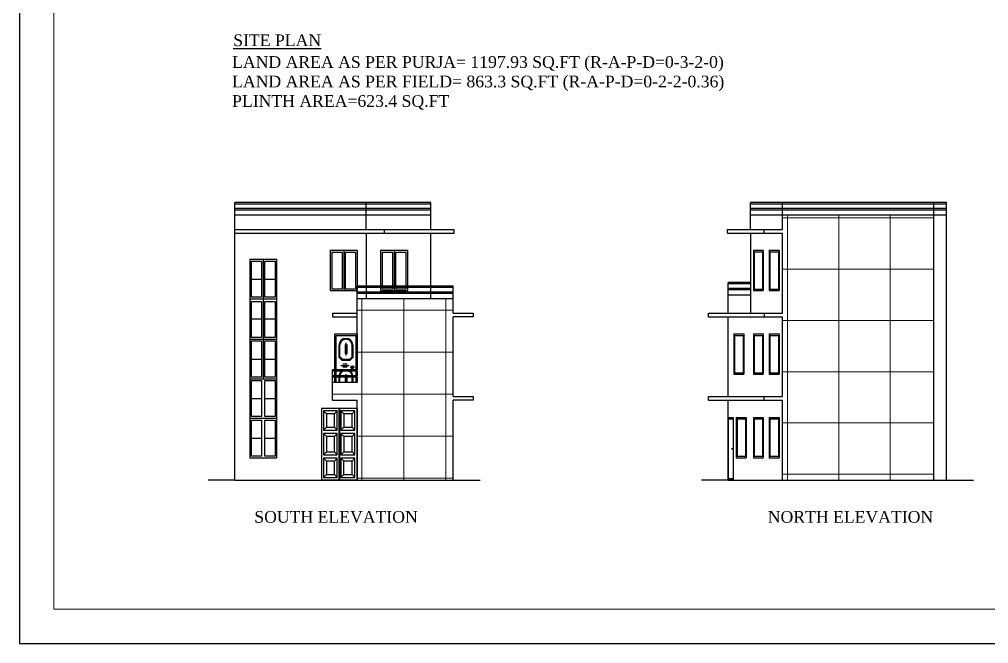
# Model space of a CAD drawing. Header units: inches. Extents: x 45643 to 70559, y -8725 to 1713.
# Drawn here: x 58262 to 59561, y -5508 to -4671 of the extents above; entities that cross this region are included whole.
import ezdxf

# ---------------------------------------------------------------- set-up
doc = ezdxf.new("R2010")
doc.units = ezdxf.units.IN
doc.header["$MEASUREMENT"] = 0
for name, color, linetype, lineweight in [('1', 7, 'Continuous', 25), ('A_hatch', 253, 'Continuous', 5), ('ELE1', 3, 'Continuous', 9), ('ELEVATION', 6, 'Continuous', 30)]:
    doc.layers.add(name, color=color, linetype=linetype, lineweight=lineweight)
doc.styles.get("Standard").update_dxf_attribs({"font": 'times.ttf'})

msp = doc.modelspace()

# ---------------------------------------------------------------- hatches: boundary and pattern name
at = {"layer": 'A_hatch', "ltscale": 5}
h = msp.add_hatch(dxfattribs=at)
h.set_pattern_fill('ANSI37', color=11, scale=550, angle=45)
h.set_pattern_definition([(90, (-3752.6, -5280.86), (-68.75, 0), []), (180, (-3752.6, -5280.86), (-7e-15, -68.75), [])])
h.paths.add_polyline_path([(59284.455, -5176.684), (59260.136, -5176.684), (59260.136, -5181.684), (59284.455, -5181.684), (59284.455, -5288.684), (59487.237, -5288.684), (59487.237, -4933.684), (59284.455, -4933.684), (59284.455, -4952.684), (59260.136, -4952.684), (59260.136, -4957.684), (59284.455, -4957.684), (59284.455, -5064.684), (59260.136, -5064.684), (59260.136, -5069.684), (59284.455, -5069.684)])
h = msp.add_hatch(dxfattribs=at)
h.set_pattern_fill('ANSI37', color=11, scale=450, angle=45)
h.set_pattern_definition([(90, (-2366.38, -5285.86), (-56.25, 0), []), (180, (-2366.38, -5285.86), (-7e-15, -56.25), [])])
h.paths.add_polyline_path([(58843.426, -5069.684), (58870.087, -5069.684), (58870.087, -5064.684), (58843.426, -5064.684), (58843.426, -5045.684), (58714.711, -5045.684), (58714.711, -5059.684), (58714.711, -5157.684), (58709.214, -5157.684), (58709.214, -5157.749), (58708.214, -5157.749), (58686.711, -5157.696), (58686.711, -5157.749), (58684.711, -5157.749), (58681.711, -5157.684), (58681.711, -5181.684), (58714.711, -5181.684), (58714.711, -5288.684), (58843.426, -5288.684), (58843.426, -5181.684), (58870.087, -5181.684), (58870.087, -5176.684), (58843.426, -5176.684)])

# ---------------------------------------------------------------- linework, layer by layer
at = {"color": 5}
for p, q in [((58678.711, -4980.684), (58714.711, -4980.684)), ((58678.711, -4980.684), (58678.711, -5034.684)), ((58696.711, -4980.684), (58696.711, -5034.684)), ((58714.711, -4980.684), (58714.711, -5034.684)), ((58746.108, -4980.684), (58782.108, -4980.684)), ((58746.108, -4980.684), (58746.108, -5028.684)), ((58764.108, -4980.684), (58764.108, -5028.684)), ((58782.108, -4980.684), (58782.108, -5028.684)), ((59245.531, -4980.684), (59258.766, -4980.684)), ((59245.531, -4980.684), (59245.531, -5034.684)), ((59246.531, -4982.684), (59257.766, -4982.684)), ((59246.531, -4982.684), (59246.531, -5032.684)), ((59257.766, -4982.684), (59257.766, -5032.684)), ((59258.766, -4980.684), (59258.766, -5034.684)), ((59266.803, -4980.684), (59280.038, -4980.684)), ((59266.803, -4980.684), (59266.803, -5034.684)), ((59267.803, -4982.684), (59279.038, -4982.684)), ((59267.803, -4982.684), (59267.803, -5032.684)), ((59279.038, -4982.684), (59279.038, -5032.684)), ((59280.038, -4980.684), (59280.038, -5034.684)), ((58570.711, -4992.684), (58588.711, -4992.684)), ((58570.711, -4992.684), (58589.711, -4992.684)), ((58570.711, -4992.684), (58606.711, -4992.684)), ((58570.711, -4992.684), (58570.711, -5081.684)), ((58588.711, -4992.684), (58588.711, -5045.684)), ((58606.711, -4992.684), (58606.711, -5081.684)), ((58573.113, -5019.341), (58586.648, -5019.341)), ((58591.113, -5019.341), (58604.648, -5019.341)), ((58678.711, -5034.684), (58714.711, -5034.684)), ((58746.108, -5030.684), (58746.108, -5034.684)), ((58746.108, -5034.684), (58782.108, -5034.684)), ((58764.108, -5030.684), (58764.108, -5034.684)), ((58782.108, -5030.684), (58782.108, -5034.684)), ((59245.531, -5034.684), (59258.766, -5034.684)), ((59246.531, -5032.684), (59257.766, -5032.684)), ((59266.803, -5034.684), (59280.038, -5034.684)), ((59267.803, -5032.684), (59279.038, -5032.684)), ((58570.711, -5045.684), (58606.711, -5045.684)), ((58588.711, -5046.684), (58588.711, -5081.684)), ((58573.113, -5072.341), (58586.648, -5072.341)), ((58591.113, -5072.341), (58604.648, -5072.341)), ((58570.711, -5081.684), (58570.711, -5100.684)), ((58588.711, -5081.684), (58588.711, -5099.684)), ((58606.711, -5081.684), (58606.711, -5100.684)), ((58570.711, -5099.684), (58606.711, -5099.684)), ((58570.711, -5099.684), (58570.711, -5258.684)), ((58588.711, -5099.684), (58588.711, -5152.684)), ((58606.711, -5099.684), (58606.711, -5258.684)), ((59219.471, -5092.684), (59232.707, -5092.684)), ((59219.471, -5092.684), (59219.471, -5146.684)), ((59220.471, -5094.684), (59231.707, -5094.684)), ((59220.471, -5094.684), (59220.471, -5144.684)), ((59231.707, -5094.684), (59231.707, -5144.684)), ((59232.707, -5092.684), (59232.707, -5146.684)), ((59245.531, -5092.684), (59258.766, -5092.684)), ((59245.531, -5092.684), (59245.531, -5146.684)), ((59246.531, -5094.684), (59257.766, -5094.684)), ((59246.531, -5094.684), (59246.531, -5144.684)), ((59257.766, -5094.684), (59257.766, -5144.684)), ((59258.766, -5092.684), (59258.766, -5146.684)), ((59266.803, -5092.684), (59280.038, -5092.684)), ((59266.803, -5092.684), (59266.803, -5146.684)), ((59267.803, -5094.684), (59279.038, -5094.684)), ((59267.803, -5094.684), (59267.803, -5144.684)), ((59279.038, -5094.684), (59279.038, -5144.684)), ((59280.038, -5092.684), (59280.038, -5146.684)), ((58573.113, -5126.341), (58586.648, -5126.341)), ((58591.113, -5126.341), (58604.648, -5126.341)), ((58570.711, -5152.684), (58606.711, -5152.684)), ((59219.471, -5146.684), (59232.707, -5146.684)), ((59220.471, -5144.684), (59231.707, -5144.684)), ((59245.531, -5146.684), (59258.766, -5146.684)), ((59246.531, -5144.684), (59257.766, -5144.684)), ((59266.803, -5146.684), (59280.038, -5146.684)), ((59267.803, -5144.684), (59279.038, -5144.684)), ((58573.113, -5179.341), (58586.648, -5179.341)), ((58591.113, -5179.341), (58604.648, -5179.341)), ((58570.711, -5205.684), (58606.711, -5205.684)), ((59222.717, -5204.684), (59235.953, -5204.684)), ((59222.717, -5204.684), (59222.717, -5258.684)), ((59223.717, -5206.684), (59234.953, -5206.684)), ((59223.717, -5206.684), (59223.717, -5256.684)), ((59234.953, -5206.684), (59234.953, -5256.684)), ((59235.953, -5204.684), (59235.953, -5258.684)), ((59245.531, -5204.684), (59258.766, -5204.684)), ((59245.531, -5204.684), (59245.531, -5258.684)), ((59246.531, -5206.684), (59257.766, -5206.684)), ((59246.531, -5206.684), (59246.531, -5256.684)), ((59257.766, -5206.684), (59257.766, -5256.684)), ((59258.766, -5204.684), (59258.766, -5258.684)), ((59266.803, -5204.684), (59280.038, -5204.684)), ((59266.803, -5204.684), (59266.803, -5258.684)), ((59267.803, -5206.684), (59279.038, -5206.684)), ((59267.803, -5206.684), (59267.803, -5256.684)), ((59279.038, -5206.684), (59279.038, -5256.684)), ((59280.038, -5204.684), (59280.038, -5258.684)), ((58573.113, -5232.341), (58586.648, -5232.341)), ((58591.113, -5232.341), (58604.648, -5232.341)), ((58570.711, -5258.684), (58606.711, -5258.684)), ((59222.717, -5258.684), (59235.953, -5258.684)), ((59223.717, -5256.684), (59234.953, -5256.684)), ((59245.531, -5258.684), (59258.766, -5258.684)), ((59246.531, -5256.684), (59257.766, -5256.684)), ((59266.803, -5258.684), (59280.038, -5258.684)), ((59267.803, -5256.684), (59279.038, -5256.684))]:
    msp.add_line(p, q, dxfattribs=at)
at = {"color": 40, "ltscale": 5}
for p, q in [((58690.214, -5108.249), (58690.214, -5123.749)), ((58691.214, -5108.249), (58691.214, -5123.334)), ((58698.714, -5107.073), (58698.714, -5119.424)), ((58699.714, -5104.749), (58699.714, -5121.749)), ((58700.714, -5107.073), (58700.714, -5119.424)), ((58708.214, -5123.334), (58708.214, -5108.249)), ((58709.214, -5123.749), (58709.214, -5108.249)), ((58694.214, -5127.749), (58690.214, -5123.749)), ((58694.628, -5126.749), (58691.214, -5123.334)), ((58694.214, -5127.749), (58705.214, -5127.749)), ((58694.214, -5127.749), (58705.214, -5127.749)), ((58694.628, -5126.749), (58704.799, -5126.749)), ((58704.799, -5126.749), (58708.214, -5123.334)), ((58705.214, -5127.749), (58709.214, -5123.749)), ((58692.961, -5134.826), (58703.782, -5134.826)), ((58695.581, -5132.826), (58701.393, -5132.826)), ((58695.581, -5136.826), (58701.393, -5136.826)), ((58690.214, -5150.749), (58690.214, -5151.749)), ((58690.214, -5150.749), (58690.214, -5157.749)), ((58691.214, -5150.749), (58691.214, -5151.749)), ((58691.214, -5150.749), (58691.214, -5157.749)), ((58698.714, -5150.749), (58698.714, -5151.749)), ((58698.714, -5150.749), (58698.714, -5157.749)), ((58699.714, -5146.749), (58699.714, -5148.749)), ((58699.714, -5150.749), (58699.714, -5151.749)), ((58699.714, -5150.749), (58699.714, -5157.749)), ((58700.714, -5150.749), (58700.714, -5151.749)), ((58700.714, -5150.749), (58700.714, -5157.749)), ((58708.214, -5157.749), (58708.214, -5150.749)), ((58708.214, -5151.749), (58708.214, -5150.749)), ((58709.214, -5157.749), (58709.214, -5150.749)), ((58709.214, -5151.749), (58709.214, -5150.749)), ((58714.711, -5192.684), (58666.711, -5192.684)), ((58666.711, -5192.684), (58666.711, -5288.684)), ((58690.001, -5192.684), (58690.001, -5288.684)), ((58691.001, -5192.684), (58691.001, -5288.684)), ((58714.711, -5192.684), (58714.711, -5288.684)), ((58669.747, -5195.786), (58669.747, -5221.47)), ((58669.747, -5195.786), (58673.69, -5199.729)), ((58688.099, -5195.786), (58669.747, -5195.786)), ((58673.69, -5199.729), (58673.69, -5217.527)), ((58684.156, -5199.729), (58673.69, -5199.729)), ((58688.099, -5195.786), (58684.156, -5199.729)), ((58684.156, -5217.527), (58684.156, -5199.729)), ((58688.099, -5221.47), (58688.099, -5195.786)), ((58692.988, -5195.786), (58692.988, -5221.47)), ((58692.988, -5195.786), (58696.931, -5199.729)), ((58711.759, -5195.786), (58692.988, -5195.786)), ((58696.931, -5199.729), (58696.931, -5217.527)), ((58707.817, -5199.729), (58696.931, -5199.729)), ((58711.759, -5195.786), (58707.817, -5199.729)), ((58707.817, -5217.527), (58707.817, -5199.729)), ((58711.759, -5221.47), (58711.759, -5195.786)), ((58673.69, -5217.527), (58669.747, -5221.47)), ((58673.69, -5217.527), (58684.156, -5217.527)), ((58684.156, -5217.527), (58688.099, -5221.47)), ((58696.931, -5217.527), (58692.988, -5221.47)), ((58696.931, -5217.527), (58707.817, -5217.527)), ((58707.817, -5217.527), (58711.759, -5221.47)), ((58669.747, -5221.47), (58688.099, -5221.47)), ((58669.747, -5226.07), (58669.747, -5254.703)), ((58669.747, -5226.07), (58673.69, -5230.013)), ((58688.099, -5226.07), (58669.747, -5226.07)), ((58673.69, -5230.013), (58673.69, -5250.76)), ((58684.156, -5230.013), (58673.69, -5230.013)), ((58688.099, -5226.07), (58684.156, -5230.013)), ((58684.156, -5250.76), (58684.156, -5230.013)), ((58688.099, -5254.703), (58688.099, -5226.07)), ((58692.988, -5221.47), (58711.759, -5221.47)), ((58692.988, -5226.07), (58692.988, -5254.703)), ((58692.988, -5226.07), (58696.931, -5230.013)), ((58711.759, -5226.07), (58692.988, -5226.07)), ((58696.931, -5230.013), (58696.931, -5250.76)), ((58707.817, -5230.013), (58696.931, -5230.013)), ((58711.759, -5226.07), (58707.817, -5230.013)), ((58707.817, -5250.76), (58707.817, -5230.013)), ((58711.759, -5254.703), (58711.759, -5226.07)), ((58673.69, -5250.76), (58669.747, -5254.703)), ((58669.747, -5254.703), (58688.099, -5254.703)), ((58669.747, -5259.303), (58669.747, -5284.986)), ((58669.747, -5259.303), (58673.69, -5263.246)), ((58688.099, -5259.303), (58669.747, -5259.303)), ((58673.69, -5250.76), (58684.156, -5250.76)), ((58684.156, -5250.76), (58688.099, -5254.703)), ((58688.099, -5259.303), (58684.156, -5263.246)), ((58688.099, -5284.986), (58688.099, -5259.303)), ((58696.931, -5250.76), (58692.988, -5254.703)), ((58692.988, -5254.703), (58711.759, -5254.703)), ((58692.988, -5259.303), (58692.988, -5284.986)), ((58692.988, -5259.303), (58696.931, -5263.246)), ((58711.759, -5259.303), (58692.988, -5259.303)), ((58696.931, -5250.76), (58707.817, -5250.76)), ((58707.817, -5250.76), (58711.759, -5254.703)), ((58711.759, -5259.303), (58707.817, -5263.246)), ((58711.759, -5284.986), (58711.759, -5259.303)), ((58673.69, -5263.246), (58673.69, -5281.044)), ((58684.156, -5263.246), (58673.69, -5263.246)), ((58684.156, -5281.044), (58684.156, -5263.246)), ((58707.817, -5263.246), (58696.931, -5263.246)), ((58696.931, -5281.044), (58696.931, -5263.246)), ((58707.817, -5281.044), (58707.817, -5263.246)), ((58673.69, -5281.044), (58669.747, -5284.986)), ((58669.747, -5284.986), (58688.099, -5284.986)), ((58673.69, -5281.044), (58684.156, -5281.044)), ((58684.156, -5281.044), (58688.099, -5284.986)), ((58696.931, -5281.044), (58692.988, -5284.986)), ((58692.988, -5284.986), (58711.759, -5284.986)), ((58696.931, -5281.044), (58707.817, -5281.044)), ((58707.817, -5281.044), (58711.759, -5284.986)), ((58666.711, -5288.684), (58714.711, -5288.684)), ((58714.711, -5288.684), (58667.131, -5288.684))]:
    msp.add_line(p, q, dxfattribs=at)
at = {"color": 5}
for points in [[(58681.113, -4983.141), (58694.648, -4983.141), (58694.648, -5032.541), (58681.113, -5032.541)], [(58699.113, -4983.141), (58712.648, -4983.141), (58712.648, -5032.541), (58699.113, -5032.541)], [(58573.113, -4995.141), (58586.648, -4995.141), (58586.648, -5043.541), (58573.113, -5043.541)], [(58591.113, -4995.141), (58604.648, -4995.141), (58604.648, -5043.541), (58591.113, -5043.541)], [(58573.113, -5102.141), (58586.648, -5102.141), (58586.648, -5150.541), (58573.113, -5150.541)], [(58591.113, -5102.141), (58604.648, -5102.141), (58604.648, -5150.541), (58591.113, -5150.541)], [(58573.113, -5155.141), (58586.648, -5155.141), (58586.648, -5203.541), (58573.113, -5203.541)], [(58591.113, -5155.141), (58604.648, -5155.141), (58604.648, -5203.541), (58591.113, -5203.541)], [(58573.113, -5208.141), (58586.648, -5208.141), (58586.648, -5256.541), (58573.113, -5256.541)], [(58591.113, -5208.141), (58604.648, -5208.141), (58604.648, -5256.541), (58591.113, -5256.541)]]:
    msp.add_lwpolyline(points, close=True, dxfattribs=at)
for points in [[(58748.51, -5028.684), (58748.51, -4983.141), (58762.045, -4983.141), (58762.045, -5028.684)], [(58766.51, -5028.684), (58766.51, -4983.141), (58780.045, -4983.141), (58780.045, -5028.684)], [(58762.045, -5030.684), (58762.045, -5032.541), (58748.51, -5032.541), (58748.51, -5030.684)], [(58780.045, -5030.684), (58780.045, -5032.541), (58766.51, -5032.541), (58766.51, -5030.684)], [(58573.113, -5081.684), (58573.113, -5049.141), (58586.648, -5049.141), (58586.648, -5081.684)], [(58591.113, -5081.684), (58591.113, -5049.141), (58604.648, -5049.141), (58604.648, -5081.684)], [(58586.648, -5081.684), (58586.648, -5097.541), (58573.113, -5097.541), (58573.113, -5081.684)], [(58604.648, -5081.684), (58604.648, -5097.541), (58591.113, -5097.541), (58591.113, -5081.684)]]:
    msp.add_lwpolyline(points, dxfattribs=at)
at = {"color": 40, "ltscale": 5}
for centre, radius, start, end in [((58699.714, -5108.249), 9.5, 0, 180), ((58699.714, -5108.249), 8.5, 0, 180), ((58699.714, -5150.249), 9.5, 127.863646, 170.91528), ((58699.714, -5150.249), 8.5, 118.072487, 169.835751), ((58699.714, -5150.249), 9.5, 127.863646, 136.826449), ((58699.714, -5150.249), 8.5, 118.072487, 130.119167), ((58699.714, -5150.249), 8.5, 10.164249, 61.927513), ((58699.714, -5150.249), 8.5, 49.880833, 61.927513), ((58699.714, -5150.249), 9.5, 9.08472, 52.136354), ((58699.714, -5150.249), 9.5, 43.173551, 52.136354)]:
    msp.add_arc(centre, radius, start, end, dxfattribs=at)
at = {"layer": '1', "color": 11, "ltscale": 5}
for p, q in [((58813.505, -4916.684), (58550.905, -4916.684)), ((58813.505, -4918.684), (58550.905, -4918.684)), ((59504.462, -4916.684), (59241.863, -4916.684)), ((59504.462, -4918.684), (59241.863, -4918.684)), ((58813.505, -4924.684), (58550.905, -4924.684)), ((58813.505, -4926.684), (58550.905, -4926.684)), ((58813.505, -4933.684), (58550.905, -4933.684)), ((59504.462, -4924.684), (59241.863, -4924.684)), ((59504.462, -4926.684), (59241.863, -4926.684)), ((59504.462, -4933.684), (59241.863, -4933.684)), ((59241.863, -5023.684), (59211.941, -5023.684)), ((58843.426, -5028.684), (58714.711, -5028.684)), ((58843.426, -5030.684), (58714.711, -5030.684)), ((58843.426, -5036.684), (58714.711, -5036.684)), ((59241.863, -5025.684), (59211.941, -5025.684)), ((59241.863, -5031.684), (59211.941, -5031.684)), ((59241.863, -5033.684), (59211.941, -5033.684)), ((58843.426, -5038.684), (58714.711, -5038.684)), ((58843.426, -5045.684), (58714.711, -5045.684)), ((59241.863, -5040.684), (59211.941, -5040.684)), ((58714.711, -5140.684), (58681.711, -5140.684)), ((58714.711, -5142.684), (58681.711, -5142.684)), ((58714.711, -5148.684), (58681.711, -5148.684)), ((58714.711, -5150.684), (58681.711, -5150.684)), ((58714.711, -5157.684), (58681.711, -5157.684))]:
    msp.add_line(p, q, dxfattribs=at)
at = {"layer": '1', "color": 2, "ltscale": 5}
for points in [[(58684.711, -5140.749), (58684.711, -5092.749), (58714.711, -5092.749), (58714.711, -5140.749)], [(58686.711, -5140.749), (58686.711, -5094.749), (58712.711, -5094.749), (58712.711, -5140.749)], [(58684.711, -5148.749), (58684.711, -5142.749)], [(58684.711, -5157.749), (58684.711, -5150.749)], [(58686.711, -5148.749), (58686.711, -5142.749)], [(58686.711, -5143.749), (58686.711, -5142.749)], [(58686.711, -5157.749), (58686.711, -5150.749)], [(58686.711, -5151.749), (58686.711, -5150.749)], [(58712.711, -5142.749), (58712.711, -5143.749)], [(58712.711, -5142.749), (58712.711, -5148.749)], [(58712.711, -5150.749), (58712.711, -5151.749)], [(58712.711, -5150.749), (58712.711, -5157.749)], [(58714.711, -5142.749), (58714.711, -5148.749)], [(58714.711, -5150.749), (58714.711, -5157.749)]]:
    msp.add_lwpolyline(points, dxfattribs=at)
for points in [[(59211.941, -5204.684), (59218.673, -5204.684), (59218.673, -5288.684), (59211.941, -5288.684)], [(59218.299, -5286.684), (59212.315, -5286.684), (59212.315, -5206.684), (59218.299, -5206.684)]]:
    msp.add_lwpolyline(points, close=True, dxfattribs=at)
at = {"layer": '1', "color": 21, "ltscale": 5}
for radius in [2.071, 1.185]:
    msp.add_circle((58708.331, -5137.344), radius, dxfattribs=at)
at = {"layer": 'Defpoints'}
msp.add_lwpolyline([(61439.743, -3259.7), (58262.143, -3259.7), (58262.143, -5507.669), (61439.743, -5507.669)], close=True, dxfattribs=at)
at = {"layer": 'ELE1'}
msp.add_lwpolyline([(58308.461, -3306.018), (61393.425, -3306.018), (61393.425, -5461.351), (58308.461, -5461.351)], close=True, dxfattribs=at)
at = {"layer": 'ELEVATION'}
for p, q in [((58550.905, -4952.684), (58550.905, -4916.684)), ((58726.711, -4952.684), (58726.711, -4916.684)), ((58813.505, -4952.684), (58813.505, -4916.684)), ((59241.863, -4952.684), (59241.863, -4916.684)), ((59284.455, -4952.684), (59284.455, -4916.684)), ((59487.237, -5288.684), (59487.237, -4916.684)), ((59504.462, -5288.684), (59504.462, -4916.684)), ((58550.905, -4952.684), (58844.653, -4952.684)), ((58550.905, -5064.684), (58550.905, -4952.684)), ((58550.905, -4957.684), (58844.653, -4957.684)), ((58726.711, -4957.684), (58726.711, -5028.684)), ((58750.699, -4952.684), (58750.699, -4957.684)), ((58813.505, -5028.684), (58813.505, -4957.684)), ((58844.653, -4957.684), (58844.653, -4952.684)), ((59210.714, -4952.684), (59284.455, -4952.684)), ((59210.714, -4957.684), (59210.714, -4952.684)), ((59210.714, -4957.684), (59284.455, -4957.684)), ((59241.863, -4957.684), (59241.863, -5064.684)), ((59260.136, -4957.684), (59260.136, -4952.684)), ((59284.455, -5064.684), (59284.455, -4957.684)), ((59211.941, -5064.684), (59211.941, -5023.684)), ((59211.941, -5064.684), (59211.941, -5023.684)), ((58714.711, -5157.684), (58714.711, -5028.684)), ((58714.711, -5064.684), (58714.711, -5028.684)), ((58726.711, -5030.684), (58726.711, -5036.684)), ((58813.505, -5036.684), (58813.505, -5030.684)), ((58843.426, -5064.684), (58843.426, -5028.684)), ((58726.711, -5038.684), (58726.711, -5045.684)), ((58813.505, -5045.684), (58813.505, -5038.684)), ((58550.905, -5176.684), (58550.905, -5064.684)), ((58681.711, -5064.684), (58714.711, -5064.684)), ((58681.711, -5064.684), (58681.711, -5069.684)), ((58681.711, -5069.684), (58714.711, -5069.684)), ((58843.426, -5064.684), (58870.087, -5064.684)), ((58870.087, -5069.684), (58843.426, -5069.684)), ((58843.426, -5176.684), (58843.426, -5069.684)), ((58870.087, -5064.684), (58870.087, -5069.684)), ((59185.281, -5064.684), (59284.455, -5064.684)), ((59185.281, -5069.684), (59185.281, -5064.684)), ((59185.281, -5069.684), (59284.455, -5069.684)), ((59211.941, -5176.684), (59211.941, -5069.684)), ((59260.136, -5064.684), (59260.136, -5069.684)), ((59284.455, -5176.684), (59284.455, -5069.684)), ((58681.711, -5176.684), (58681.711, -5140.684)), ((58681.711, -5181.684), (58681.711, -5140.684)), ((58681.711, -5140.684), (58714.711, -5140.684)), ((58550.905, -5288.684), (58550.905, -5176.684)), ((58843.426, -5176.684), (58870.087, -5176.684)), ((58870.087, -5176.684), (58870.087, -5181.684)), ((59185.281, -5176.684), (59284.455, -5176.684)), ((59185.281, -5181.684), (59185.281, -5176.684)), ((59260.136, -5181.684), (59260.136, -5176.684)), ((58681.711, -5181.684), (58714.711, -5181.684)), ((58714.711, -5288.684), (58714.711, -5181.684)), ((58843.426, -5288.684), (58843.426, -5181.684)), ((58870.087, -5181.684), (58843.426, -5181.684)), ((59185.281, -5181.684), (59284.455, -5181.684)), ((59211.941, -5288.684), (59211.941, -5181.684)), ((59284.455, -5288.684), (59284.455, -5181.684)), ((58550.905, -5288.684), (58514.905, -5288.684)), ((58550.905, -5288.684), (58843.426, -5288.684)), ((58843.426, -5288.684), (58879.426, -5288.684)), ((59211.941, -5288.684), (59175.941, -5288.684)), ((59211.941, -5288.684), (59504.462, -5288.684)), ((59504.462, -5288.684), (59540.462, -5288.684))]:
    msp.add_line(p, q, dxfattribs=at)
for radius in [0.626, 0.126]:
    msp.add_circle((59217.242, -5246.684), radius, dxfattribs=at)

# ---------------------------------------------------------------- texts
at = {"char_height": 15.677}
for s, insert, width, attachment_point in [('{\\fTimes New Roman|b0|i0|c0|p18;\\LSITE PLAN}', (58548.667, -4691.448), 3988.77996, 1), ('{\\fTimes New Roman|b0|i0|c0|p18;LAND AREA AS PER PURJA= 1197.93 SQ.FT (R-A-P-D=0-3-2-0)\\PLAND AREA AS PER FIELD= 863.3 SQ.FT (R-A-P-D=0-2-2-0.36)\\PPLINTH AREA=623.4 SQ.FT}', (58547.146, -4720.529), 732.50718, 1), ('{\\fTimes New Roman|b0|i0|c0|p18;SOUTH ELEVATION}', (58795.88, -5330.029), 236.13134, 3), ('{\\fTimes New Roman|b0|i0|c0|p18;NORTH ELEVATION}', (59486.471, -5330.029), 236.13134, 3)]:
    msp.add_mtext(s, dxfattribs=dict(at, insert=insert, width=width, attachment_point=attachment_point))

doc.saveas('drawing.dxf')
